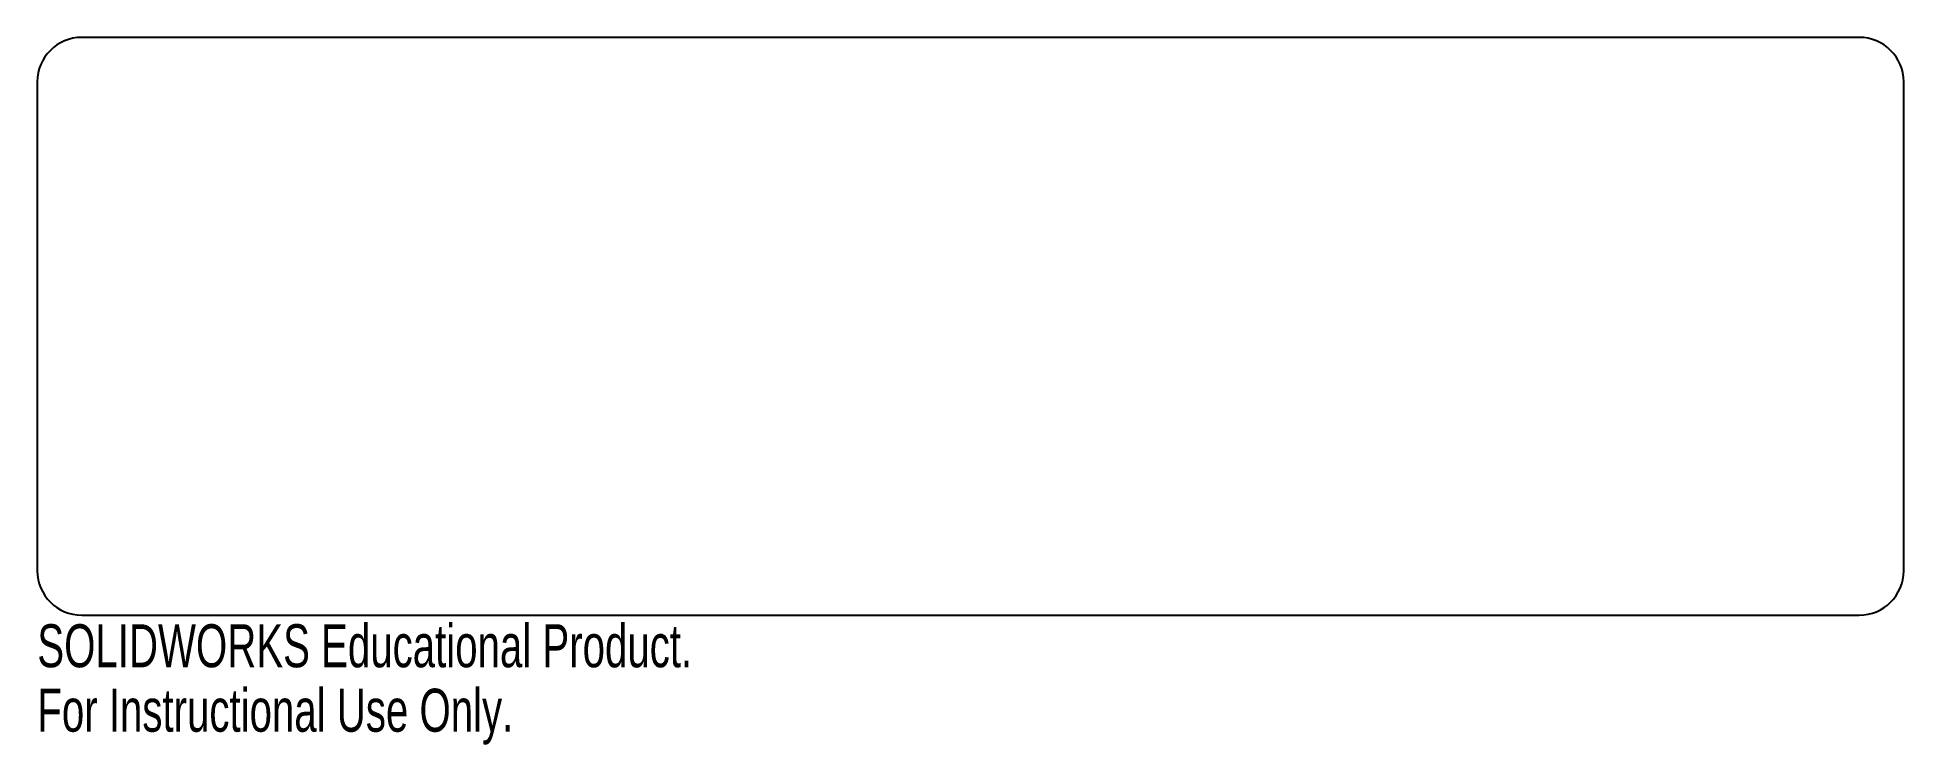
# Model space of a CAD drawing. Header units: millimetres. Extents: x -105 to 105, y -47 to 33.
import ezdxf

# ---------------------------------------------------------------- set-up
doc = ezdxf.new("R2010")
doc.units = ezdxf.units.MM
doc.styles.add('SLDTEXTSTYLE0', font='TXT', dxfattribs={"width": 0.7})

msp = doc.modelspace()

# ---------------------------------------------------------------- linework, layer by layer
at = {"color": 7, "linetype": 'Continuous', "lineweight": 25}
for p, q in [((100, 32.5), (-100, 32.5)), ((-105, 27.5), (-105, -27.5)), ((105, -27.5), (105, 27.5)), ((-100, -32.5), (100, -32.5))]:
    msp.add_line(p, q, dxfattribs=at)
for centre, start, end in [((-100, 27.5), 90, 180), ((100, 27.5), 0, 90), ((-100, -27.5), 180, 270), ((100, -27.5), 270, 0)]:
    msp.add_arc(centre, 5, start, end, dxfattribs=at)

# ---------------------------------------------------------------- texts
at = {"color": 7, "linetype": 'Continuous', "char_height": 4.8336, "attachment_point": 1, "style": 'SLDTEXTSTYLE0'}
for s, insert in [('SOLIDWORKS Educational Product.', (-105, -33.52)), ('For Instructional Use Only.', (-105, -40.77))]:
    msp.add_mtext(s, dxfattribs=dict(at, insert=insert))

doc.saveas('drawing.dxf')
